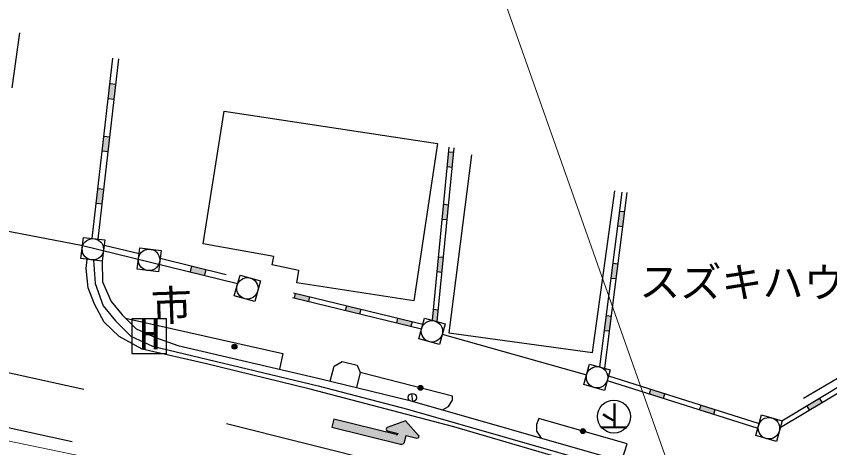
# Model space of a CAD drawing. Units: millimetres, scale not verified. Extents: x 40000 to 2497683, y 20000 to 1480199.
# Drawn here: x 505781 to 555196, y 303640 to 329820 of the extents above; entities that cross this region are included whole.
import ezdxf
from ezdxf.enums import TextEntityAlignment as Align

# ---------------------------------------------------------------- set-up
doc = ezdxf.new("R2010")
doc.units = ezdxf.units.MM
doc.header["$LTSCALE"] = 1000
doc.linetypes.add('CHAIN', pattern=[18.5, 12, -1.5, 3.5, -1.5])
for name, color, linetype, lineweight in [('M-BGD', 7, 'Continuous', 25), ('M-BGD-EXST', 7, 'Continuous', 25), ('M-BMK', 2, 'CHAIN', 13), ('M-STR-HTXT', 7, 'Continuous', 13), ('M-STR-STRC', 7, 'Continuous', 25)]:
    doc.layers.add(name, color=color, linetype=linetype, lineweight=lineweight)
doc.layers.add('M-BMK-HTXT', color=7, linetype='Continuous')
doc.styles.add('ＭＳ ゴシック', font='')
doc.styles.get('ＭＳ ゴシック').set_extended_font_data('MS Gothic')

msp = doc.modelspace()

# ---------------------------------------------------------------- hatches: boundary and pattern name
at = {"layer": 'M-BGD'}
for points in [[(511827, 325692), (511479, 325732), (511376, 324838), (511724, 324798)], [(511461, 322513), (511113, 322553), (511010, 321659), (511358, 321619)], [(532348, 321567), (532049, 321596), (531962, 320700), (532260, 320671)], [(511095, 319334), (510747, 319374), (510645, 318480), (510992, 318440)], [(532035, 318382), (531740, 318411), (531653, 317515), (531948, 317486)], [(542737, 317966), (542439, 318003), (542325, 317111), (542623, 317073)], [(531723, 315197), (531430, 315226), (531343, 314330), (531635, 314301)], [(542333, 314791), (542036, 314829), (541922, 313936), (542220, 313898)], [(517300, 314456), (516426, 314672), (516340, 314319), (517214, 314106)], [(523621, 312801), (522746, 313012), (522675, 312721), (523550, 312509)], [(526731, 312050), (525856, 312261), (525786, 311969), (526661, 311758)], [(531411, 312012), (531121, 312041), (531056, 311371), (531340, 311291)], [(529842, 311298), (528967, 311509), (528897, 311218), (529771, 311007)], [(541930, 311617), (541632, 311654), (541519, 310762), (541816, 310724)], [(519184, 309800), (518931, 309878, 0.20055), (518886, 309771, 1)], [(519184, 309800, 0.59752), (518931, 309878)], [(530485, 307304), (530233, 307382, 0.20055), (530188, 307275, 1)], [(530485, 307304, 0.59752), (530233, 307382)], [(545187, 306919), (544329, 307190), (544239, 306904), (545097, 306633)], [(554734, 306397), (554580, 306654), (553808, 306191), (553962, 305934)], [(548239, 305954), (547380, 306225), (547290, 305940), (548148, 305668)], [(540352, 304678), (540100, 304755, 0.20055), (540055, 304649, 1)], [(540352, 304678, 0.59752), (540100, 304755)]]:
    msp.add_hatch(color=256, dxfattribs=at).paths.add_polyline_path(points)
at = {"layer": 'M-STR-STRC'}
msp.add_hatch(color=256, dxfattribs=at).paths.add_polyline_path([(524957, 304894), (525077, 305379), (528864, 304438), (528869, 304437), (528874, 304436), (528879, 304436), (528886, 304436), (528893, 304436), (528902, 304437), (528912, 304439), (528924, 304443), (528944, 304454), (528961, 304469), (528968, 304478), (528973, 304486), (528976, 304492), (528979, 304498), (528981, 304505), (528983, 304510), (528325, 304675), (528320, 304677), (528315, 304678), (528310, 304681), (528306, 304683), (528301, 304685), (528297, 304688), (528294, 304690), (528291, 304692), (528288, 304694), (528286, 304697), (528283, 304699), (528281, 304702), (528278, 304704), (528276, 304707), (528274, 304709), (528272, 304712), (528269, 304715), (528268, 304718), (528266, 304721), (528264, 304724), (528262, 304727), (528261, 304730), (528260, 304733), (528258, 304737), (528257, 304740), (528256, 304743), (528255, 304747), (528254, 304750), (528253, 304755), (528253, 304760), (528252, 304766), (528252, 304771), (528252, 304776), (528253, 304781), (528253, 304787), (528254, 304792), (528255, 304797), (528257, 304802), (528259, 304808), (528262, 304815), (528266, 304822), (528271, 304830), (528279, 304839), (528296, 304854), (528316, 304865), (529431, 305276), (530224, 304391), (530226, 304388), (530228, 304385), (530230, 304382), (530232, 304379), (530234, 304376), (530236, 304373), (530237, 304370), (530239, 304367), (530240, 304364), (530242, 304361), (530243, 304358), (530244, 304354), (530245, 304351), (530246, 304346), (530247, 304341), (530248, 304335), (530248, 304330), (530248, 304325), (530248, 304320), (530248, 304315), (530247, 304309), (530246, 304304), (530245, 304299), (530243, 304294), (530241, 304288), (530238, 304281), (530234, 304273), (530228, 304265), (530220, 304255), (530203, 304241), (530183, 304231), (530171, 304227), (530162, 304226), (530155, 304225), (530148, 304225), (530141, 304225), (530136, 304226), (530131, 304226), (530126, 304227), (529468, 304390), (529372, 304003), (529370, 303996), (529368, 303989), (529366, 303983), (529363, 303976), (529361, 303970), (529358, 303964), (529351, 303951), (529346, 303942), (529340, 303934), (529331, 303923), (529322, 303912), (529304, 303896), (529284, 303882), (529263, 303870), (529247, 303863), (529233, 303859), (529223, 303856), (529213, 303854), (529202, 303853), (529196, 303852), (529189, 303851), (529182, 303851), (529175, 303851), (529168, 303851), (529161, 303852), (529154, 303852), (529147, 303853), (529140, 303855), (529133, 303856)])

# ---------------------------------------------------------------- linework, layer by layer
at = {"layer": 'M-BGD'}
for p, q in [((505523, 325488), (506007, 328808)), ((510398, 316341), (511657, 327280)), ((510746, 316298), (512005, 327240)), ((511479, 325732), (511827, 325692)), ((511376, 324838), (511724, 324798)), ((511113, 322553), (511461, 322513)), ((531056, 311371), (532077, 321876)), ((531340, 311291), (532375, 321847)), ((511010, 321659), (511358, 321619)), ((532058, 321595), (532348, 321567)), ((531970, 320699), (532260, 320671)), ((510747, 319374), (511095, 319334)), ((541237, 308543), (542585, 319156)), ((541529, 308461), (542883, 319118)), ((510645, 318480), (510992, 318440)), ((531745, 318410), (532035, 318382)), ((542439, 318003), (542737, 317966)), ((531658, 317515), (531948, 317486)), ((542325, 317111), (542623, 317073)), ((511118, 315937), (513241, 315416)), ((514517, 315142), (518530, 314153)), ((531433, 315225), (531723, 315197)), ((542035, 314829), (542333, 314791)), ((516426, 314670), (516340, 314319)), ((517300, 314456), (517214, 314106)), ((531345, 314330), (531635, 314301)), ((541922, 313936), (542220, 313898)), ((522625, 313042), (530480, 311144)), ((522675, 312721), (522746, 313012)), ((523550, 312509), (523621, 312801)), ((522555, 312750), (530399, 310855)), ((525786, 311969), (525856, 312261)), ((526661, 311758), (526731, 312050)), ((531121, 312041), (531411, 312012)), ((528897, 311218), (528967, 311509)), ((541632, 311654), (541930, 311617)), ((529771, 311007), (529842, 311298)), ((531657, 310527), (540428, 308065)), ((541519, 310762), (541816, 310724)), ((553603, 306643), (559771, 310269)), ((552288, 305280), (559602, 309668)), ((552194, 304873), (559484, 309247)), ((541760, 308003), (550910, 305109)), ((541679, 307714), (550829, 304821)), ((529869, 306438), (529819, 306935)), ((544239, 306904), (544329, 307190)), ((545097, 306633), (545187, 306919)), ((554734, 306397), (554580, 306654)), ((547290, 305940), (547380, 306225)), ((548148, 305668), (548239, 305954)), ((553962, 305934), (553808, 306191))]:
    msp.add_line(p, q, dxfattribs=at)
for points in [[(395814, 323762), (404793, 324301), (413609, 324796), (418630, 324843), (431773, 324795), (442953, 324310), (449929, 323960), (457778, 323370), (464738, 322776), (474982, 321583), (486068, 320025), (493943, 318828), (502334, 317353), (509727, 315935), (519229, 313614)], [(533432, 321415), (532052, 310603), (540795, 309413), (542147, 319225)], [(510477, 315021), (510564, 313603), (511052, 312240), (511817, 311342), (512738, 310400), (514057, 309802), (515499, 309458), (524130, 307395), (529541, 305970), (541697, 302497), (552006, 299266)], [(510998, 314958), (511017, 313706), (511536, 312520), (512224, 311713), (513059, 310859), (514236, 310325), (515605, 309846), (524279, 307828), (529687, 306500), (541855, 303024), (552170, 299791)], [(512423, 311509), (521982, 309360), (521762, 308413)], [(524858, 307686), (525088, 308595), (525570, 308880), (526481, 308650), (526668, 308200), (526446, 307296)], [(531679, 305931), (532044, 306149), (532275, 306522), (532286, 306774), (526668, 308200)], [(542541, 302809), (542895, 303878), (537524, 305403), (537386, 305042), (537378, 304645), (537659, 304222)]]:
    msp.add_lwpolyline(points, dxfattribs=at)
for points in [[(518412, 324058), (531374, 322092), (529936, 312561), (522815, 313636), (522947, 314400), (521324, 314739), (521434, 315251), (517143, 316010)], [(509865, 316406), (511156, 316248), (510998, 314958), (509708, 315115)], [(513283, 315763), (514574, 315605), (514416, 314315), (513126, 314473)], [(519375, 314114), (520627, 313763), (520276, 312511), (519024, 312862)], [(530581, 311504), (531833, 311153), (531481, 309901), (530230, 310252)], [(540611, 308718), (541862, 308367), (541511, 307115), (540260, 307467)], [(551055, 305626), (552306, 305274), (551955, 304023), (550704, 304374)]]:
    msp.add_lwpolyline(points, close=True, dxfattribs=at)
for centre, radius in [((510432, 315682), 650), ((513850, 315039), 650), ((519825, 313312), 650), ((531031, 310703), 650), ((519036, 309771), 150), ((541061, 307917), 650), ((530338, 307275), 150), ((529844, 306686), 250), ((551505, 304824), 650), ((540205, 304649), 150)]:
    msp.add_circle(centre, radius, dxfattribs=at)
at = {"layer": 'M-BGD-EXST'}
for p, q in [((514910, 311460), (512810, 311460)), ((512810, 311460), (512810, 309360)), ((514910, 309360), (514910, 311460)), ((512810, 309360), (514910, 309360))]:
    msp.add_line(p, q, dxfattribs=at)
msp.add_circle((542084, 305528), 1000, dxfattribs=at)
at = {"layer": 'M-BMK'}
msp.add_lwpolyline([(367187, 309802), (403949, 311682), (413310, 312111), (426030, 312261), (434525, 312160), (442335, 311892), (451515, 311384), (462669, 310462), (471396, 309564), (479394, 308509), (489211, 307095), (499069, 305347), (514054, 302241), (524963, 299505), (529746, 298250), (537945, 295892), (548960, 292481)], dxfattribs=at)
at = {"layer": 'M-STR-HTXT'}
msp.add_line((548962, 292540), (535414, 330831), dxfattribs=at)
at = {"layer": 'M-STR-STRC'}
for p, q in [((504227, 308431), (509880, 307191)), ((503531, 305256), (509184, 304017)), ((525077, 305379), (524957, 304894)), ((524957, 304894), (529130, 303857)), ((528862, 304439), (525077, 305379)), ((529431, 305276), (528317, 304865)), ((530223, 304391), (529431, 305276)), ((528328, 304674), (528983, 304512)), ((529372, 304003), (529468, 304390)), ((529468, 304390), (530124, 304228))]:
    msp.add_line(p, q, dxfattribs=at)
for points in [[(551929, 298911), (539889, 302709), (532361, 304916), (523642, 307200), (517333, 308740), (513419, 309615), (512022, 310379), (511111, 311260), (510532, 312352), (510155, 313350), (510025, 314514), (510092, 315068)], [(547606, 296934), (540995, 299032), (535198, 300761), (528158, 302684), (518561, 305090)]]:
    msp.add_lwpolyline(points, dxfattribs=at)
for centre, radius, start, end in [((528352, 304771), 100, 110.2656, 256.0499), ((528886, 304536), 100, 256.0499, 346.0499), ((529178, 304051), 200, 256.0499, 346.0499), ((530148, 304325), 100, 256.1183, 41.8342)]:
    msp.add_arc(centre, radius, start, end, dxfattribs=at)

# ---------------------------------------------------------------- texts
at = {"layer": 'M-BGD-EXST', "style": 'ＭＳ ゴシック'}
msp.add_text('市', height=1833, rotation=1.975, dxfattribs=at).set_placement((514012, 310764), align=Align.BOTTOM_LEFT)
msp.add_text('H', height=1833, dxfattribs=at).set_placement((513263, 309052), align=Align.BOTTOM_LEFT)
msp.add_text('下', height=1320, rotation=180, dxfattribs=at).set_placement((542084, 305528), align=Align.MIDDLE_CENTER)
at = {"layer": 'M-BMK-HTXT', "style": 'ＭＳ ゴシック'}
msp.add_text('スズキハウス', height=1833, rotation=359.723, dxfattribs=at).set_placement((543609, 312245), align=Align.BOTTOM_LEFT)

doc.saveas('drawing.dxf')
